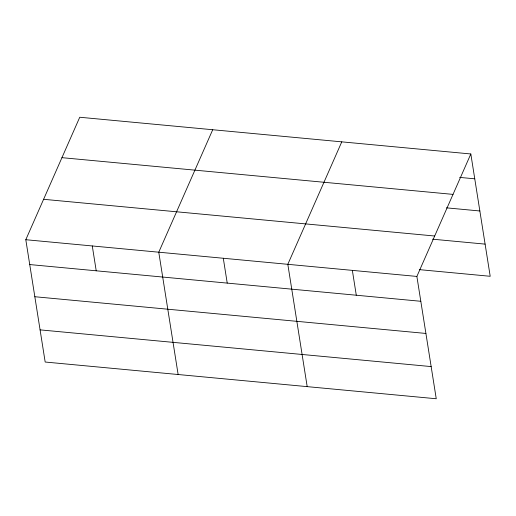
<?xml version="1.0" encoding="UTF-8"?>
<svg xmlns="http://www.w3.org/2000/svg" width="516" height="516" viewBox="0 0 516 516"><rect width="100%" height="100%" fill="white"/><g stroke="black" fill="none" stroke-linecap="round" stroke-linejoin="round"><path stroke-width="0.77" d="M470.824 153.968L416.876 276.434L436.252 398.752L45.176 362.032L25.8 239.714L79.748 117.248L470.824 153.968L490.2 276.286L419.302 269.629M212.715 129.735L158.767 252.201L178.136 374.513M341.773 141.855L287.818 264.315L307.194 386.632M459.627 177.394L474.765 178.813M61.946 157.664L453.022 194.384M446.398 207.838L479.854 210.98M43.602 199.299L434.678 236.018M432.531 239.185L485.105 244.12M25.8 239.714L416.876 276.434M29.735 264.56L420.811 301.28M34.83 296.726L425.906 333.446M40.08 329.866L431.157 366.586M352.351 270.378L356.285 295.223M223.293 258.258L227.227 283.103M92.28 245.958L96.221 270.803"/></g></svg>
